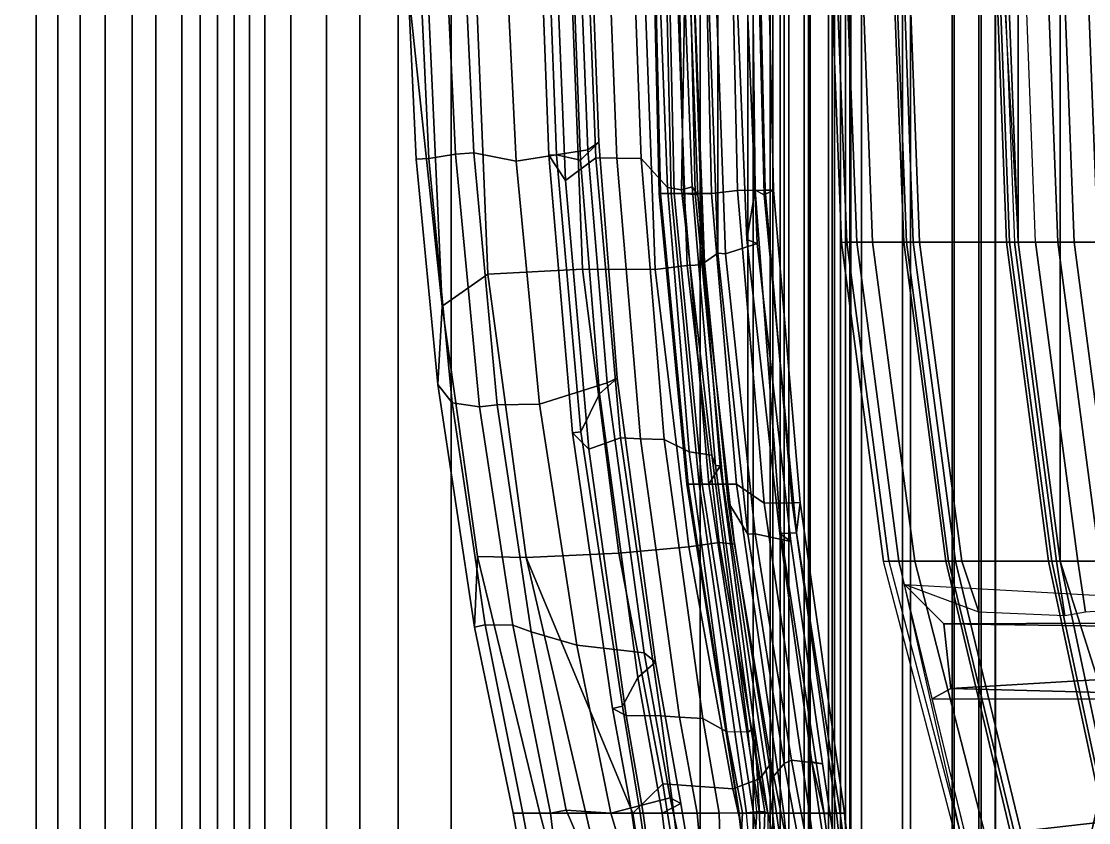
# Model space of a CAD drawing. Header units: inches. Extents: x -15.6 to 12, y -13.7 to 13.7.
# Drawn here: x -10.941 to -6.215, y -4.567 to -1.018 of the extents above; entities that cross this region are included whole.
import ezdxf

# ---------------------------------------------------------------- set-up
doc = ezdxf.new("R2010")
doc.units = ezdxf.units.IN
doc.header["$MEASUREMENT"] = 0
for name, color, linetype in [('SEAT-FABRIC', 5, 'Continuous'), ('SEAT-FABRICBACK', 5, 'Continuous'), ('SEAT-FRAME', 5, 'Continuous')]:
    doc.layers.add(name, color=color, linetype=linetype)

msp = doc.modelspace()

# ---------------------------------------------------------------- linework, layer by layer
at = {"layer": 'SEAT-FABRIC'}
for points in [[(-6.3411, -3.4092, 17.6369), (-6.1203, -4.4558, 17.7516), (-6.1203, 4.4558, 17.7516), (-6.3411, 3.4092, 17.6369)], [(-6.3411, -3.4092, 17.6369), (-6.3411, 3.4092, 17.6369), (-6.5276, 1.5585, 17.5287), (-6.5276, -1.996, 17.5287)], [(-6.6412, 0, 17.4278), (-6.5276, -1.996, 17.5287), (-6.5276, 1.5585, 17.5287), (-6.6412, 0, 17.4278)], [(-6.565, -1.996, 17.4987), (-6.5276, -1.996, 17.5287), (-6.6037, 0, 17.4578), (-6.6412, 0, 17.4278)], [(-6.3411, -3.4092, 17.6369), (-6.5276, -1.996, 17.5287), (-6.565, -1.996, 17.4987), (-6.3785, -3.4092, 17.6069)], [(-6.3785, -3.4092, 17.6069), (-6.1541, -4.4562, 17.7202), (-6.1203, -4.4558, 17.7516), (-6.3411, -3.4092, 17.6369)]]:
    msp.add_3dface(points, dxfattribs=at)
at = {"layer": 'SEAT-FABRICBACK'}
for points in [[(-10.0717, -10.3642, 36.2099), (-10.0717, 10.3642, 36.2099), (-10.1486, 10.3362, 36.498), (-10.1486, -10.3362, 36.498)], [(-10.0717, -10.3642, 36.2099), (-9.999, -10.3537, 35.8952), (-9.999, 10.3537, 35.8952), (-10.0717, 10.3642, 36.2099)], [(-9.9306, -10.3041, 35.5561), (-9.9306, 10.3041, 35.5561), (-9.999, 10.3537, 35.8952), (-9.999, -10.3537, 35.8952)], [(-10.23, -10.2719, 36.7637), (-10.1486, -10.3362, 36.498), (-10.1486, 10.3362, 36.498), (-10.23, 10.2719, 36.7637)], [(-9.9306, -10.3041, 35.5561), (-9.8623, -10.2268, 35.1947), (-9.8623, 10.2268, 35.1947), (-9.9306, 10.3041, 35.5561)], [(-10.23, -10.2719, 36.7637), (-10.23, 10.2719, 36.7637), (-10.3448, 10.1342, 37.0857), (-10.3448, -10.1342, 37.0857)], [(-9.7474, -10.0745, 34.5947), (-9.7474, 10.0745, 34.5947), (-9.8623, 10.2268, 35.1947), (-9.8623, -10.2268, 35.1947)], [(-10.4499, -9.971, 37.342), (-10.3448, -10.1342, 37.0857), (-10.3448, 10.1342, 37.0857), (-10.4499, 9.971, 37.342)], [(-9.7474, -10.0745, 34.5947), (-9.589, -10.0167, 33.9786), (-9.589, 9.9229, 33.9786), (-9.7474, 10.0745, 34.5947)], [(-10.4499, -9.971, 37.342), (-10.4499, 9.971, 37.342), (-10.5692, 9.7523, 37.5995), (-10.5692, -9.7523, 37.5995)], [(-9.4425, -9.8169, 33.3724), (-9.4425, 9.7544, 33.3724), (-9.589, 9.9229, 33.9786), (-9.589, -10.0167, 33.9786)], [(-10.6805, -9.5248, 37.8159), (-10.5692, -9.7523, 37.5995), (-10.5692, 9.7523, 37.5995), (-10.6805, 9.5248, 37.8159)], [(-9.4425, -9.8169, 33.3724), (-9.2718, -9.6106, 32.7885), (-9.2718, 9.6106, 32.7885), (-9.4425, 9.7544, 33.3724)], [(-9.037, -9.4579, 32.2068), (-9.037, 9.4579, 32.2068), (-9.2718, 9.6106, 32.7885), (-9.2718, -9.6106, 32.7885)], [(-10.6805, -9.5248, 37.8159), (-10.6805, 9.5248, 37.8159), (-10.7789, 9.3083, 37.9903), (-10.7789, -9.3083, 37.9903)], [(-9.037, -9.4579, 32.2068), (-7.9355, -8.6082, 29.1182), (-7.9355, 8.6082, 29.1182), (-9.037, 9.4579, 32.2068)], [(-10.8748, -9.0807, 38.1405), (-10.7789, -9.3083, 37.9903), (-10.7789, 9.3083, 37.9903), (-10.8748, 9.0807, 38.1405)], [(-10.8748, -9.0807, 38.1405), (-10.8748, 9.0807, 38.1405), (-11.0067, 8.7439, 38.3205), (-11.0067, -8.7439, 38.3205)], [(-7.9355, -8.6082, 29.1182), (-7.7, -8.4099, 28.5591), (-7.7, 8.4099, 28.5591), (-7.9355, 8.6082, 29.1182)], [(-7.4559, -8.18, 27.9964), (-7.4559, 8.18, 27.9964), (-7.7, 8.4099, 28.5591), (-7.7, -8.4099, 28.5591)], [(-7.4559, -8.18, 27.9964), (-7.2216, -7.9549, 27.4356), (-7.2216, 7.9549, 27.4356), (-7.4559, 8.18, 27.9964)], [(-7.0045, -7.7099, 26.8438), (-7.0045, 7.7099, 26.8438), (-7.2216, 7.9549, 27.4356), (-7.2216, -7.9549, 27.4356)], [(-7.0045, -7.7099, 26.8438), (-6.8197, -7.4657, 26.2231), (-6.8197, 7.4657, 26.2231), (-7.0045, 7.7099, 26.8438)], [(-6.7014, -7.2805, 25.6738), (-6.7014, 7.2805, 25.6738), (-6.8197, 7.4657, 26.2231), (-6.8197, -7.4657, 26.2231)], [(-6.7014, -7.2805, 25.6738), (-6.6276, -7.1132, 25.0522), (-6.6276, 7.1132, 25.0522), (-6.7014, 7.2805, 25.6738)], [(-6.6288, -6.9743, 24.3334), (-6.6288, 6.9743, 24.3334), (-6.6276, 7.1132, 25.0522), (-6.6276, -7.1132, 25.0522)], [(-6.6288, -6.9743, 24.3334), (-6.6918, -6.8963, 23.7424), (-6.6918, 6.8963, 23.7424), (-6.6288, 6.9743, 24.3334)], [(-6.8103, -6.8397, 23.0866), (-6.8103, 6.8397, 23.0866), (-6.6918, 6.8963, 23.7424), (-6.6918, -6.8963, 23.7424)], [(-6.8103, -6.8397, 23.0866), (-7.0392, -6.7952, 22.1198), (-7.0392, 6.7952, 22.1198), (-6.8103, 6.8397, 23.0866)], [(-7.3412, -6.7658, 20.9081), (-7.5433, -6.7367, 19.8783), (-7.5433, 6.7367, 19.8783), (-7.3412, 6.7658, 20.9081)], [(-7.3412, -6.7658, 20.9081), (-7.3412, 6.7658, 20.9081), (-7.0392, 6.7952, 22.1198), (-7.0392, -6.7952, 22.1198)], [(-7.613, -6.7152, 19.2665), (-7.6256, -6.6923, 18.5514), (-7.6256, 6.6923, 18.5514), (-7.613, 6.7152, 19.2665)], [(-7.613, -6.7152, 19.2665), (-7.613, 6.7152, 19.2665), (-7.5433, 6.7367, 19.8783), (-7.5433, -6.7367, 19.8783)], [(-7.6256, -6.6923, 18.5514), (-7.5814, -6.6746, 17.9716), (-7.5814, 6.6746, 17.9716), (-7.6256, 6.6923, 18.5514)], [(-7.5814, 6.6746, 17.9716), (-7.5814, -6.6746, 17.9716), (-7.4749, -6.6383, 17.2414), (-7.4749, 6.6383, 17.2414)], [(-7.3669, 6.5674, 16.6739), (-7.4749, 6.6383, 17.2414), (-7.4749, -6.6383, 17.2414), (-7.3669, -6.5674, 16.6739)], [(-7.3669, 6.5674, 16.6739), (-7.3669, -6.5674, 16.6739), (-7.3137, -6.4923, 16.3837), (-7.3137, 6.4923, 16.3837)], [(-7.2727, 6.34, 16.0652), (-7.3137, 6.4923, 16.3837), (-7.3137, -6.4923, 16.3837), (-7.2727, -6.34, 16.0652)], [(-7.2727, 6.34, 16.0652), (-7.2727, -6.34, 16.0652), (-7.268, -6.1222, 15.825), (-7.268, 6.1222, 15.825)], [(-7.2918, 5.8465, 15.657), (-7.268, 6.1222, 15.825), (-7.268, -6.1222, 15.825), (-7.2918, -5.8465, 15.657)], [(-7.2918, 5.8465, 15.657), (-7.2918, -5.8465, 15.657), (-7.3506, -5.4577, 15.5211), (-7.3506, 5.4577, 15.5211)], [(-7.4481, 4.922, 15.4322), (-7.3506, 5.4577, 15.5211), (-7.3506, -5.4577, 15.5211), (-7.4481, -4.922, 15.4322)], [(-7.4481, 4.922, 15.4322), (-7.4481, -4.922, 15.4322), (-7.5631, -4.3053, 15.3766), (-7.5631, 4.3053, 15.3766)], [(-7.7244, 3.2883, 15.3121), (-7.5631, 4.3053, 15.3766), (-7.5631, -4.3053, 15.3766), (-7.7244, -3.2883, 15.3121)], [(-7.7244, 3.2883, 15.3121), (-7.7244, -3.2883, 15.3121), (-7.8569, -2.0444, 15.2414), (-7.8569, 2.0444, 15.2414)], [(-7.9295, 0, 15.1931), (-7.8569, 2.0444, 15.2414), (-7.8569, -2.0444, 15.2414), (-7.9295, 0, 15.1931)]]:
    msp.add_3dface(points, dxfattribs=at)
at = {"layer": 'SEAT-FRAME'}
for points in [[(-9.181, 0, 16.3365), (-9.235, 0, 16.2183), (-9.2278, -0.8663, 16.2205), (-9.0771, -2.2799, 16.3692)], [(-8.8751, -2.1373, 16.3941), (-8.963, 0, 16.3725), (-9.181, 0, 16.3365), (-9.0771, -2.2799, 16.3692)], [(-8.8751, -2.1373, 16.3941), (-8.456, -2.115, 16.1767), (-8.538, 0, 16.15), (-8.963, 0, 16.3725)], [(-8.1339, -2.1166, 15.8273), (-8.212, 0, 15.7964), (-8.538, 0, 16.15), (-8.456, -2.115, 16.1767)], [(-8.1339, -2.1166, 15.8273), (-7.9927, -2.0993, 15.5434), (-8.0663, 0, 15.5098), (-8.212, 0, 15.7964)], [(-8.1521, 0, 13.7898), (-8.1116, -1.7795, 13.8186), (-8.1169, -1.7795, 13.9133), (-8.1574, 0.0002, 13.8845)], [(-8.1574, 0.0002, 13.8845), (-8.1169, -1.7795, 13.9133), (-8.0635, -1.7795, 13.9918), (-8.1041, 0, 13.963)], [(-8.0904, 0, 13.7177), (-8.0498, -1.7795, 13.7465), (-8.1116, -1.7795, 13.8186), (-8.1521, 0, 13.7898)], [(-8.1041, 0, 13.963), (-8.0635, -1.7795, 13.9918), (-8.0074, -1.7795, 14.0254), (-8.048, 0, 13.9966)], [(-7.9976, 0, 13.6981), (-7.957, -1.7795, 13.7268), (-8.0498, -1.7795, 13.7465), (-8.0904, 0, 13.7177)], [(-7.9218, -2.096, 15.2636), (-7.9927, 0, 15.2288), (-8.0663, 0, 15.5098), (-7.9927, -2.0993, 15.5434)], [(-8.0074, -1.7795, 14.0254), (-7.9459, -1.7863, 14.1933), (-7.9831, -0.824, 14.17), (-8.048, 0, 13.9966)], [(-7.9976, 0, 13.6981), (-7.9259, 0.0002, 13.7128), (-7.8853, -1.7795, 13.7416), (-7.957, -1.7795, 13.7268)], [(-7.9167, -2.0853, 15.2429), (-7.8569, -2.0444, 15.2414), (-7.9295, 0, 15.1931), (-7.9949, 0, 15.2038)], [(-7.9218, -2.096, 15.2636), (-7.9167, -2.0853, 15.2429), (-7.9949, 0, 15.2038), (-7.9927, 0, 15.2288)], [(-7.8569, -2.0444, 15.2414), (-7.8232, -2.0469, 15.225), (-7.8967, -0.0006, 15.1738), (-7.9295, 0, 15.1931)], [(-7.9259, 0.0002, 13.7128), (-7.81, 0, 13.7665), (-7.7702, -1.7669, 13.7946), (-7.8853, -1.7795, 13.7416)], [(-7.6824, -2.0022, 14.8365), (-7.7657, 0, 14.7943), (-7.8967, -0.0006, 15.1738), (-7.8232, -2.0469, 15.225)], [(-7.7657, 0, 14.7943), (-7.6824, -2.0022, 14.8365), (-7.7289, -1.9843, 14.7591), (-7.808, 0.0001, 14.7089)], [(-7.6921, -1.7653, 14.6934), (-7.7119, 0, 14.6907), (-7.808, 0.0001, 14.7089), (-7.7289, -1.9843, 14.7591)], [(-7.6921, -1.7653, 14.6934), (-7.6526, -1.7864, 14.6536), (-7.6962, 0, 14.6319), (-7.7119, 0, 14.6907)], [(-7.6962, 0, 14.6319), (-7.6526, -1.7864, 14.6536), (-7.6107, -1.765, 14.4), (-7.6503, 0, 14.3763)], [(-7.2479, 0, 17.8655), (-7.3623, 0, 17.7785), (-7.2861, -1.996, 17.8494), (-7.1717, -1.996, 17.9364)], [(-7.1096, 0, 17.8263), (-7.2479, 0, 17.8655), (-7.1717, -1.996, 17.9364), (-7.0335, -1.996, 17.8971)], [(-7.0219, -1.996, 17.8734), (-7.0981, 0, 17.8025), (-7.1096, 0, 17.8263), (-7.0335, -1.996, 17.8971)], [(-7.0219, -1.996, 17.8734), (-6.9917, -1.9957, 17.8933), (-7.063, 0, 17.8219), (-7.0981, 0, 17.8025)], [(-7.063, 0, 17.8219), (-6.9917, -1.9957, 17.8933), (-6.5795, -1.9956, 17.5354), (-6.6549, 0, 17.4647)], [(-6.565, -1.996, 17.4987), (-6.6412, 0, 17.4278), (-6.6549, 0, 17.4647), (-6.5795, -1.9956, 17.5354)], [(-6.6198, 0, 16.8651), (-6.5436, -1.996, 16.936), (-6.4498, -1.996, 16.9601), (-6.526, 0, 16.8892)], [(-7.6874, 0, 13.9898), (-7.6476, -1.7659, 14.0159), (-7.7702, -1.7669, 13.7946), (-7.81, 0, 13.7665)], [(-7.6874, 0, 13.9898), (-7.6503, 0, 14.3763), (-7.6107, -1.765, 14.4), (-7.6476, -1.7659, 14.0159)], [(-7.3857, -0.0008, 17.6621), (-7.3181, 0, 17.34), (-7.2419, -1.996, 17.4108), (-7.3096, -1.9968, 17.733)], [(-7.3857, -0.0008, 17.6621), (-7.3096, -1.9968, 17.733), (-7.2861, -1.996, 17.8494), (-7.3623, 0, 17.7785)], [(-7.3181, 0, 17.34), (-7.0401, 0, 16.9979), (-6.9639, -1.996, 17.0688), (-7.2419, -1.996, 17.4108)], [(-7.0401, 0, 16.9979), (-6.6198, 0, 16.8651), (-6.5436, -1.996, 16.936), (-6.9639, -1.996, 17.0688)], [(-6.3516, -1.996, 17.4546), (-6.4278, 0, 17.3838), (-6.6037, 0, 17.4578), (-6.5276, -1.996, 17.5287)], [(-6.526, 0, 16.8892), (-6.3556, 0, 16.8779), (-6.2794, -1.996, 16.9488), (-6.4498, -1.996, 16.96)], [(-6.3516, -1.996, 17.4546), (-5.9636, -1.996, 17.1126), (-6.0398, 0, 17.0417), (-6.4278, 0, 17.3838)], [(-6.3556, 0, 16.8779), (-6.2508, 0, 16.743), (-6.1746, -1.996, 16.8139), (-6.2794, -1.996, 16.9488)], [(-6.2508, 0, 16.743), (-6.1705, 0, 16.644), (-6.0943, -1.996, 16.7148), (-6.1746, -1.996, 16.8139)], [(-8.5708, -1.6082, 15.2059), (-8.4654, -1.6329, 15.3332), (-8.4999, -0.7002, 15.3147), (-8.6027, -0.7863, 15.1891)], [(-8.4654, -1.6329, 15.3332), (-8.3837, -1.5525, 15.4907), (-8.4165, -0.693, 15.4743), (-8.4999, -0.7002, 15.3147)], [(-8.3837, -1.5525, 15.4907), (-8.4322, -1.5862, 15.6703), (-8.4638, -0.7989, 15.6547), (-8.4165, -0.693, 15.4743)], [(-8.4638, -0.7989, 15.6547), (-8.4322, -1.5862, 15.6703), (-8.7499, -1.6368, 15.9719), (-8.7848, -0.9162, 15.9584)], [(-8.6058, -1.6108, 15.0452), (-8.5708, -1.6082, 15.2059), (-8.6027, -0.7863, 15.1891), (-8.637, -0.7872, 15.0277)], [(-8.5308, -1.723, 14.7171), (-8.6058, -1.6108, 15.0452), (-8.637, -0.7872, 15.0277), (-8.5645, -0.9266, 14.6961)], [(-8.3969, -1.6216, 14.4117), (-8.5308, -1.723, 14.7171), (-8.5645, -0.9266, 14.6961), (-8.4296, -0.7908, 14.3908)], [(-8.3969, -1.6216, 14.4117), (-8.4296, -0.7908, 14.3908), (-8.3361, -0.7914, 14.3274), (-8.3048, -1.6234, 14.347)], [(-8.1971, -1.6251, 14.3135), (-8.3048, -1.6234, 14.347), (-8.3361, -0.7914, 14.3274), (-8.2279, -0.792, 14.2944)], [(-8.0799, -1.7541, 14.3187), (-8.1971, -1.6251, 14.3135), (-8.2279, -0.792, 14.2944), (-8.115, -0.8388, 14.2954)], [(-8.0181, -1.7644, 14.3064), (-8.0799, -1.7541, 14.3187), (-8.115, -0.8388, 14.2954), (-8.0035, -0.864, 14.297)], [(-8.0064, -0.8374, 14.2321), (-7.9707, -1.7504, 14.2542), (-8.0181, -1.7644, 14.3064), (-8.0035, -0.864, 14.297)], [(-7.9459, -1.7863, 14.1933), (-7.9707, -1.7504, 14.2542), (-8.0064, -0.8374, 14.2321), (-7.9831, -0.824, 14.17)], [(-9.0771, -2.2799, 16.3692), (-9.2278, -0.8663, 16.2205), (-9.1926, -1.6288, 16.2329), (-9.0966, -2.6259, 16.2677)], [(-9.2278, -0.8663, 16.2205), (-9.1702, -0.8932, 16.1034), (-9.1366, -1.6253, 16.1149), (-9.1926, -1.6288, 16.2329)], [(-9.053, -0.8892, 16.0707), (-9.0192, -1.6053, 16.082), (-9.1366, -1.6253, 16.1149), (-9.1702, -0.8932, 16.1034)], [(-8.9712, -0.8869, 16.0593), (-8.938, -1.6002, 16.071), (-9.0192, -1.6053, 16.082), (-9.053, -0.8892, 16.0707)], [(-8.7848, -0.9162, 15.9584), (-8.7499, -1.6368, 15.9719), (-8.938, -1.6002, 16.071), (-8.9712, -0.8869, 16.0593)], [(-8.4654, -1.6329, 15.3332), (-8.3807, -2.6679, 15.3808), (-8.3024, -2.5978, 15.5344), (-8.3837, -1.5525, 15.4907)], [(-8.3837, -1.5525, 15.4907), (-8.3024, -2.5978, 15.5344), (-8.3464, -2.6193, 15.7161), (-8.4322, -1.5862, 15.6703)], [(-8.9117, -2.7257, 16.119), (-9.0331, -2.7079, 16.1521), (-9.1366, -1.6253, 16.1149), (-9.0192, -1.6053, 16.082)], [(-8.8335, -2.7162, 16.1092), (-8.9117, -2.7257, 16.119), (-9.0192, -1.6053, 16.082), (-8.938, -1.6002, 16.071)], [(-8.6464, -2.7134, 16.0122), (-8.8335, -2.7162, 16.1092), (-8.938, -1.6002, 16.071), (-8.7499, -1.6368, 15.9719)], [(-8.3464, -2.6193, 15.7161), (-8.6464, -2.7134, 16.0122), (-8.7499, -1.6368, 15.9719), (-8.4322, -1.5862, 15.6703)], [(-9.0966, -2.6259, 16.2677), (-9.1926, -1.6288, 16.2329), (-9.1366, -1.6253, 16.1149), (-9.0331, -2.7079, 16.1521)], [(-8.6058, -1.6108, 15.0452), (-8.5, -2.8409, 15.1057), (-8.4639, -2.8354, 15.2645), (-8.5708, -1.6082, 15.2059)], [(-8.5308, -1.723, 14.7171), (-8.4281, -2.9125, 14.7823), (-8.5, -2.8409, 15.1057), (-8.6058, -1.6108, 15.0452)], [(-8.5708, -1.6082, 15.2059), (-8.4639, -2.8354, 15.2645), (-8.3807, -2.6679, 15.3808), (-8.4654, -1.6329, 15.3332)], [(-8.3969, -1.6216, 14.4117), (-8.2884, -2.8629, 14.4824), (-8.4281, -2.9125, 14.7823), (-8.5308, -1.723, 14.7171)], [(-8.3048, -1.6234, 14.347), (-8.2001, -2.8665, 14.4149), (-8.2884, -2.8629, 14.4824), (-8.3969, -1.6216, 14.4117)], [(-8.0942, -2.8702, 14.3794), (-8.2001, -2.8665, 14.4149), (-8.3048, -1.6234, 14.347), (-8.1971, -1.6251, 14.3135)], [(-8.0799, -1.7541, 14.3187), (-7.9834, -2.9242, 14.3827), (-8.0942, -2.8702, 14.3794), (-8.1971, -1.6251, 14.3135)], [(-7.9403, -3.067, 14.0727), (-8.0635, -1.7795, 13.9918), (-8.1169, -1.7795, 13.9133), (-7.9936, -3.067, 13.9942)], [(-7.9936, -3.067, 13.9942), (-8.1169, -1.7795, 13.9133), (-8.1116, -1.7795, 13.8186), (-7.9883, -3.067, 13.8995)], [(-7.9883, -3.067, 13.8995), (-8.1116, -1.7795, 13.8186), (-8.0498, -1.7795, 13.7465), (-7.9266, -3.067, 13.8274)], [(-8.0181, -1.7644, 14.3064), (-7.8834, -2.9394, 14.3988), (-7.9834, -2.9242, 14.3827), (-8.0799, -1.7541, 14.3187)], [(-7.9403, -3.067, 14.0727), (-7.8971, -3.067, 14.1036), (-8.0074, -1.7795, 14.0254), (-8.0635, -1.7795, 13.9918)], [(-7.9266, -3.067, 13.8274), (-8.0498, -1.7795, 13.7465), (-7.957, -1.7795, 13.7268), (-7.8337, -3.067, 13.8078)], [(-7.9707, -1.7504, 14.2542), (-7.8667, -2.9846, 14.319), (-7.8834, -2.9394, 14.3988), (-8.0181, -1.7644, 14.3064)], [(-8.0074, -1.7795, 14.0254), (-7.8971, -3.067, 14.1036), (-7.8467, -2.9864, 14.2568), (-7.9459, -1.7863, 14.1933)], [(-7.9459, -1.7863, 14.1933), (-7.8467, -2.9864, 14.2568), (-7.8667, -2.9846, 14.319), (-7.9707, -1.7504, 14.2542)], [(-7.8337, -3.067, 13.8078), (-7.957, -1.7795, 13.7269), (-7.8853, -1.7795, 13.7416), (-7.775, -3.067, 13.8198)], [(-7.775, -3.067, 13.8198), (-7.8853, -1.7795, 13.7416), (-7.7702, -1.7669, 13.7946), (-7.6514, -3.1519, 13.8783)], [(-7.7702, -1.7669, 13.7946), (-7.6476, -1.7659, 14.0159), (-7.5286, -3.15, 14.0927), (-7.6514, -3.1519, 13.8783)], [(-7.6921, -1.7653, 14.6934), (-7.7289, -1.9843, 14.7591), (-7.5828, -3.2858, 14.8353), (-7.5786, -3.2864, 14.767)], [(-7.6921, -1.7653, 14.6934), (-7.5786, -3.2864, 14.767), (-7.5089, -3.2827, 14.7215), (-7.6526, -1.7864, 14.6536)], [(-7.6107, -1.765, 14.4), (-7.6526, -1.7864, 14.6536), (-7.5089, -3.2827, 14.7215), (-7.4922, -3.1485, 14.4687)], [(-7.6107, -1.765, 14.4), (-7.4922, -3.1485, 14.4687), (-7.5286, -3.15, 14.0927), (-7.6476, -1.7659, 14.0159)], [(-7.5339, -3.3222, 14.9129), (-7.5828, -3.2858, 14.8353), (-7.7289, -1.9843, 14.7591), (-7.6824, -2.0022, 14.8365)], [(-7.6824, -2.0022, 14.8365), (-7.8232, -2.0469, 15.225), (-7.6916, -3.288, 15.2971), (-7.5339, -3.3222, 14.9129)], [(-7.123, -3.41, 17.8411), (-7.3096, -1.9968, 17.733), (-7.2419, -1.996, 17.4108), (-7.0554, -3.4092, 17.519)], [(-7.123, -3.41, 17.8411), (-7.0996, -3.4092, 17.9576), (-7.2861, -1.996, 17.8494), (-7.3096, -1.9968, 17.733)], [(-7.1717, -1.996, 17.9364), (-7.2861, -1.996, 17.8494), (-7.0996, -3.4092, 17.9576), (-6.9852, -3.4092, 18.0446)], [(-7.0554, -3.4092, 17.519), (-7.2419, -1.996, 17.4108), (-6.9639, -1.996, 17.0688), (-6.7774, -3.4092, 17.177)], [(-7.0335, -1.996, 17.8971), (-7.1717, -1.996, 17.9364), (-6.9852, -3.4092, 18.0446), (-6.847, -3.4092, 18.0053)], [(-6.8354, -3.4092, 17.9815), (-7.0219, -1.996, 17.8734), (-7.0335, -1.996, 17.8971), (-6.847, -3.4092, 18.0053)], [(-6.8354, -3.4092, 17.9815), (-6.8052, -3.4089, 18.0014), (-6.9917, -1.9957, 17.8933), (-7.0219, -1.996, 17.8734)], [(-6.9917, -1.9957, 17.8933), (-6.8052, -3.4089, 18.0014), (-6.393, -3.4088, 17.6436), (-6.5795, -1.9956, 17.5354)], [(-6.7774, -3.4092, 17.177), (-6.9639, -1.996, 17.0688), (-6.5436, -1.996, 16.936), (-6.3571, -3.4092, 17.0442)], [(-6.3785, -3.4092, 17.6069), (-6.565, -1.996, 17.4987), (-6.5795, -1.9956, 17.5354), (-6.393, -3.4088, 17.6436)], [(-6.2633, -3.4092, 17.0682), (-6.3571, -3.4092, 17.0442), (-6.5436, -1.996, 16.936), (-6.4498, -1.996, 16.96)], [(-6.3411, -3.4092, 17.6369), (-6.1651, -3.4092, 17.5628), (-6.3516, -1.996, 17.4546), (-6.5276, -1.996, 17.5287)], [(-6.2633, -3.4092, 17.0682), (-6.4498, -1.996, 16.96), (-6.2794, -1.996, 16.9488), (-6.0929, -3.4092, 17.057)], [(-5.7771, -3.4092, 17.2207), (-5.9636, -1.996, 17.1126), (-6.3516, -1.996, 17.4546), (-6.1651, -3.4092, 17.5628)], [(-6.0929, -3.4092, 17.057), (-6.2794, -1.996, 16.9488), (-6.1746, -1.996, 16.8139), (-5.9881, -3.4092, 16.922)], [(-7.8109, -3.1477, 15.2958), (-7.7244, -3.2883, 15.3121), (-7.8569, -2.0444, 15.2414), (-7.9167, -2.0853, 15.2429)], [(-7.8569, -2.0444, 15.2414), (-7.7244, -3.2883, 15.3121), (-7.6916, -3.288, 15.2971), (-7.8232, -2.0469, 15.225)], [(-8.295, -3.3727, 16.2276), (-8.456, -2.115, 16.1767), (-8.8751, -2.1373, 16.3941), (-8.7051, -3.3925, 16.4349)], [(-8.295, -3.3727, 16.2276), (-7.9852, -3.3458, 15.8856), (-8.1339, -2.1166, 15.8273), (-8.456, -2.115, 16.1767)], [(-7.8512, -3.3257, 15.6078), (-7.9927, -2.0993, 15.5434), (-8.1339, -2.1166, 15.8273), (-7.9852, -3.3458, 15.8856)], [(-7.8512, -3.3257, 15.6078), (-7.7831, -3.3327, 15.3317), (-7.9218, -2.096, 15.2636), (-7.9927, -2.0993, 15.5434)], [(-7.8109, -3.1477, 15.2958), (-7.9167, -2.0853, 15.2429), (-7.9218, -2.096, 15.2636), (-7.7831, -3.3327, 15.3317)], [(-8.8751, -2.1373, 16.3941), (-9.0771, -2.2799, 16.3692), (-8.9215, -3.3881, 16.4185), (-8.7051, -3.3925, 16.4349)], [(-8.9215, -3.3881, 16.4185), (-9.0771, -2.2799, 16.3692), (-9.0966, -2.6259, 16.2677), (-8.9337, -3.7007, 16.3273)], [(-8.2109, -3.9243, 15.4781), (-8.1327, -3.856, 15.6297), (-8.3024, -2.5978, 15.5344), (-8.3807, -2.6679, 15.3808)], [(-8.1327, -3.856, 15.6297), (-8.1832, -3.8145, 15.8071), (-8.3464, -2.6193, 15.7161), (-8.3024, -2.5978, 15.5344)], [(-9.0966, -2.6259, 16.2677), (-9.0331, -2.7079, 16.1521), (-8.8868, -3.6912, 16.2056), (-8.9337, -3.7007, 16.3273)], [(-8.3464, -2.6193, 15.7161), (-8.1832, -3.8145, 15.8071), (-8.4817, -3.7811, 16.0761), (-8.6464, -2.7134, 16.0122)], [(-8.2793, -4.0515, 15.3784), (-8.2109, -3.9243, 15.4781), (-8.3807, -2.6679, 15.3808), (-8.4639, -2.8354, 15.2645)], [(-8.9117, -2.7257, 16.119), (-8.7648, -3.6914, 16.17), (-8.8868, -3.6912, 16.2056), (-9.0331, -2.7079, 16.1521)], [(-8.8335, -2.7162, 16.1092), (-8.6834, -3.7218, 16.1646), (-8.7648, -3.6914, 16.17), (-8.9117, -2.7257, 16.119)], [(-8.6464, -2.7134, 16.0122), (-8.4817, -3.7811, 16.0761), (-8.6834, -3.7218, 16.1646), (-8.8335, -2.7162, 16.1092)], [(-8.3241, -4.0608, 15.207), (-8.2793, -4.0515, 15.3784), (-8.4639, -2.8354, 15.2645), (-8.5, -2.8409, 15.1057)], [(-8.2634, -4.0927, 14.8877), (-8.3241, -4.0608, 15.207), (-8.5, -2.8409, 15.1057), (-8.4281, -2.9125, 14.7823)], [(-8.1093, -4.0943, 14.6001), (-8.2634, -4.0927, 14.8877), (-8.4281, -2.9125, 14.7823), (-8.2884, -2.8629, 14.4824)], [(-8.2001, -2.8665, 14.4149), (-8.0266, -4.0999, 14.5284), (-8.1093, -4.0943, 14.6001), (-8.2884, -2.8629, 14.4824)], [(-8.0942, -2.8702, 14.3794), (-7.9236, -4.1055, 14.4896), (-8.0266, -4.0999, 14.5284), (-8.2001, -2.8665, 14.4149)], [(-7.8172, -4.1648, 14.4929), (-7.9236, -4.1055, 14.4896), (-8.0942, -2.8702, 14.3794), (-7.9834, -2.9242, 14.3827)], [(-7.7227, -4.166, 14.4809), (-7.8172, -4.1648, 14.4929), (-7.9834, -2.9242, 14.3827), (-7.8834, -2.9394, 14.3988)], [(-7.709, -4.1558, 14.4172), (-7.7227, -4.166, 14.4809), (-7.8834, -2.9394, 14.3988), (-7.8667, -2.9846, 14.319)], [(-7.6723, -4.5248, 14.2652), (-7.6953, -4.1472, 14.354), (-7.8467, -2.9864, 14.2568), (-7.8971, -3.067, 14.1036)], [(-7.6953, -4.1472, 14.354), (-7.709, -4.1558, 14.4172), (-7.8667, -2.9846, 14.319), (-7.8467, -2.9864, 14.2568)], [(-7.9403, -3.067, 14.0727), (-7.9936, -3.067, 13.9942), (-7.7634, -4.525, 14.1464), (-7.7297, -4.525, 14.2048)], [(-7.9883, -3.067, 13.8995), (-7.7625, -4.525, 14.0606), (-7.7634, -4.525, 14.1464), (-7.9936, -3.067, 13.9942)], [(-7.9266, -3.067, 13.8274), (-7.6989, -4.525, 13.9803), (-7.7625, -4.525, 14.0606), (-7.9883, -3.067, 13.8995)], [(-7.9403, -3.067, 14.0727), (-7.7297, -4.525, 14.2048), (-7.6723, -4.5248, 14.2652), (-7.8971, -3.067, 14.1036)], [(-7.9266, -3.067, 13.8274), (-7.8337, -3.067, 13.8078), (-7.615, -4.525, 13.9595), (-7.6989, -4.525, 13.9803)], [(-7.775, -3.067, 13.8198), (-7.5649, -4.525, 13.9682), (-7.615, -4.525, 13.9595), (-7.8337, -3.067, 13.8078)], [(-7.775, -3.067, 13.8198), (-7.6514, -3.1519, 13.8783), (-7.4517, -4.525, 14.0187), (-7.5649, -4.525, 13.9682)], [(-7.5631, -4.3053, 15.3766), (-7.7244, -3.2883, 15.3121), (-7.8109, -3.1477, 15.2958), (-7.6194, -4.3732, 15.3754)], [(-7.6216, -4.3019, 15.4102), (-7.6194, -4.3732, 15.3754), (-7.8109, -3.1477, 15.2958), (-7.7831, -3.3327, 15.3317)], [(-7.5286, -3.15, 14.0927), (-7.3321, -4.525, 14.2191), (-7.4517, -4.525, 14.0187), (-7.6514, -3.1519, 13.8783)], [(-7.5286, -3.15, 14.0927), (-7.4922, -3.1485, 14.4687), (-7.2969, -4.525, 14.5811), (-7.3321, -4.525, 14.2191)], [(-7.4922, -3.1485, 14.4687), (-7.5089, -3.2827, 14.7215), (-7.3157, -4.525, 14.8129), (-7.2969, -4.525, 14.5811)], [(-7.5631, -4.3053, 15.3766), (-7.531, -4.2902, 15.3574), (-7.6916, -3.288, 15.2971), (-7.7244, -3.2883, 15.3121)], [(-7.393, -4.3059, 14.9669), (-7.5339, -3.3222, 14.9129), (-7.6916, -3.288, 15.2971), (-7.531, -4.2902, 15.3574)], [(-7.5339, -3.3222, 14.9129), (-7.393, -4.3059, 14.9669), (-7.4409, -4.2967, 14.8908), (-7.5828, -3.2858, 14.8353)], [(-7.5828, -3.2858, 14.8353), (-7.4409, -4.2967, 14.8908), (-7.3856, -4.5277, 14.8628), (-7.5786, -3.2864, 14.767)], [(-7.5786, -3.2864, 14.767), (-7.3856, -4.5277, 14.8628), (-7.3157, -4.525, 14.8129), (-7.5089, -3.2827, 14.7215)], [(-7.791, -4.4165, 15.9742), (-7.9852, -3.3458, 15.8856), (-8.295, -3.3727, 16.2276), (-8.0999, -4.3943, 16.2985)], [(-7.791, -4.4165, 15.9742), (-7.6696, -4.3711, 15.7001), (-7.8512, -3.3257, 15.6078), (-7.9852, -3.3458, 15.8856)], [(-7.6216, -4.3019, 15.4102), (-7.7831, -3.3327, 15.3317), (-7.8512, -3.3257, 15.6078), (-7.6696, -4.3711, 15.7001)], [(-8.9215, -3.3881, 16.4185), (-8.9337, -3.7007, 16.3273), (-8.7637, -4.525, 16.3923), (-8.6458, -4.525, 16.5123)], [(-8.9215, -3.3881, 16.4185), (-8.6458, -4.525, 16.5123), (-8.4413, -4.525, 16.4926), (-8.7051, -3.3925, 16.4349)], [(-8.2337, -4.525, 16.4167), (-8.0999, -4.3943, 16.2985), (-8.295, -3.3727, 16.2276), (-8.7051, -3.3925, 16.4349)], [(-8.4413, -4.525, 16.4926), (-8.2337, -4.525, 16.4167), (-8.7051, -3.3925, 16.4349)], [(-6.6094, -5.2762, 18.1371), (-6.6329, -5.2771, 18.0206), (-7.123, -3.41, 17.8411), (-7.0996, -3.4092, 17.9576)], [(-7.0554, -3.4092, 17.519), (-6.6335, -5.2777, 17.925), (-6.6329, -5.2771, 18.0206), (-7.123, -3.41, 17.8411)], [(-6.9852, -3.4092, 18.0446), (-7.0996, -3.4092, 17.9576), (-6.6094, -5.2762, 18.1371), (-6.5055, -5.2757, 18.2176)], [(-6.6335, -5.2777, 17.925), (-6.6335, -5.2777, 17.925), (-6.6014, -5.2791, 17.7363), (-7.0554, -3.4092, 17.519)], [(-7.0305, -3.5116, 17.5309), (-7.0554, -3.4092, 17.519), (-6.7774, -3.4092, 17.177), (-6.7019, -3.6351, 17.1904)], [(-6.847, -3.4092, 18.0053), (-6.9852, -3.4092, 18.0446), (-6.5055, -5.2757, 18.2176), (-6.4024, -5.2799, 18.2157)], [(-6.3827, -5.2759, 18.1872), (-6.8354, -3.4092, 17.9815), (-6.847, -3.4092, 18.0053), (-6.4024, -5.2799, 18.2157)], [(-6.8354, -3.4092, 17.9815), (-6.3827, -5.2759, 18.1872), (-6.3525, -5.2756, 18.2071), (-6.8052, -3.4089, 18.0014)], [(-6.8052, -3.4089, 18.0014), (-6.3525, -5.2756, 18.2071), (-6.1684, -4.4586, 17.757), (-6.393, -3.4088, 17.6436)], [(-6.7019, -3.6351, 17.1904), (-6.7774, -3.4092, 17.177), (-6.3571, -3.4092, 17.0442), (-6.321, -3.6501, 17.0601)], [(-6.3785, -3.4092, 17.6069), (-6.393, -3.4088, 17.6436), (-6.1684, -4.4586, 17.757), (-6.1541, -4.4562, 17.7202)], [(-6.2296, -3.6338, 17.0831), (-6.321, -3.6501, 17.0601), (-6.3571, -3.4092, 17.0442), (-6.2633, -3.4092, 17.0682)], [(-6.0087, -4.4555, 17.7356), (-6.1203, -4.4558, 17.7516), (-6.3411, -3.4092, 17.6369)], [(-5.8039, -4.4602, 17.6445), (-6.0087, -4.4555, 17.7356), (-6.3411, -3.4092, 17.6369), (-6.1651, -3.4092, 17.5628)], [(-6.0608, -3.6232, 17.0711), (-6.2297, -3.6338, 17.0831), (-6.2633, -3.4092, 17.0682), (-6.0929, -3.4092, 17.057)], [(-6.8564, -3.6866, 17.0946), (-6.826, -3.9732, 17.1326), (-6.9077, -4.0177, 17.5897), (-7.0305, -3.5116, 17.5309)], [(-5.4019, -3.6801, 16.8716), (-6.8564, -3.6866, 17.0946), (-7.0305, -3.5116, 17.5309), (-5.6317, -3.5901, 17.0554)], [(-4.3293, -3.6719, 15.7261), (-5.2824, -3.708, 15.6053), (-6.8564, -3.6866, 17.0946), (-5.4019, -3.6801, 16.8716)], [(-8.7637, -4.525, 16.3923), (-8.9337, -3.7007, 16.3273), (-8.8868, -3.6912, 16.2056), (-8.7205, -4.525, 16.2688)], [(-8.5975, -4.525, 16.2327), (-8.7205, -4.525, 16.2688), (-8.8868, -3.6912, 16.2056), (-8.7648, -3.6914, 16.17)], [(-8.5278, -4.5111, 16.2263), (-8.5975, -4.525, 16.2327), (-8.7648, -3.6914, 16.17), (-8.6834, -3.7218, 16.1646)], [(-8.3306, -4.525, 16.1428), (-8.5278, -4.5111, 16.2263), (-8.6834, -3.7218, 16.1646), (-8.4817, -3.7811, 16.0761)], [(-5.2822, -3.8789, 15.6062), (-6.826, -3.9732, 17.1326), (-6.8564, -3.6866, 17.0946), (-5.2824, -3.708, 15.6053)], [(-8.0678, -4.4562, 15.8794), (-8.3306, -4.525, 16.1428), (-8.4817, -3.7811, 16.0761), (-8.1832, -3.8145, 15.8071)], [(-8.1327, -3.856, 15.6297), (-8.0203, -4.4817, 15.6943), (-8.0678, -4.4562, 15.8794), (-8.1832, -3.8145, 15.8071)], [(-8.2109, -3.9243, 15.4781), (-8.1037, -4.525, 15.5454), (-8.0203, -4.4817, 15.6943), (-8.1327, -3.856, 15.6297)], [(-5.308, -4.0125, 16.8851), (-6.826, -3.9732, 17.1326), (-5.2822, -3.8789, 15.6062), (-4.3289, -3.9097, 15.7274)], [(-8.2793, -4.0515, 15.3784), (-8.2005, -4.525, 15.4213), (-8.1037, -4.525, 15.5454), (-8.2109, -3.9243, 15.4781)], [(-5.308, -4.0125, 16.8851), (-5.4757, -4.0201, 17.0638), (-6.9077, -4.0177, 17.5897), (-6.826, -3.9732, 17.1326)], [(-8.3241, -4.0608, 15.207), (-8.2372, -4.525, 15.2608), (-8.2005, -4.525, 15.4213), (-8.2793, -4.0515, 15.3784)], [(-8.2634, -4.0927, 14.8877), (-8.1878, -4.525, 14.9438), (-8.2372, -4.525, 15.2608), (-8.3241, -4.0608, 15.207)], [(-6.9077, -4.0177, 17.5897), (-5.4757, -4.0201, 17.0638), (-5.3163, -4.4685, 17.0844), (-6.7582, -4.6332, 17.6613)], [(-8.1093, -4.0943, 14.6001), (-8.0518, -4.525, 14.6823), (-8.1878, -4.525, 14.9438), (-8.2634, -4.0927, 14.8877)], [(-8.0518, -4.525, 14.6823), (-8.1093, -4.0943, 14.6001), (-8.0266, -4.0999, 14.5284), (-7.948, -4.525, 14.5774)], [(-7.8505, -4.525, 14.5379), (-7.948, -4.525, 14.5774), (-8.0266, -4.0999, 14.5284), (-7.9236, -4.1055, 14.4896)], [(-7.8505, -4.525, 14.5379), (-7.7475, -4.5236, 14.5338), (-7.8172, -4.1648, 14.4929), (-7.9236, -4.1055, 14.4896)], [(-7.8505, -4.525, 14.5379), (-7.9236, -4.1055, 14.4896), (-7.8172, -4.1648, 14.4929), (-7.7475, -4.5236, 14.5338)], [(-7.709, -4.1558, 14.4172), (-7.6496, -4.5187, 14.4549), (-7.6849, -4.5171, 14.5115), (-7.7227, -4.166, 14.4809)], [(-7.6953, -4.1472, 14.354), (-7.6354, -4.525, 14.3928), (-7.6496, -4.5187, 14.4549), (-7.709, -4.1558, 14.4172)], [(-7.6723, -4.5248, 14.2652), (-7.6354, -4.525, 14.3928), (-7.6953, -4.1472, 14.354), (-7.6723, -4.5248, 14.2652)], [(-7.7475, -4.5236, 14.5338), (-7.6849, -4.5171, 14.5115), (-7.7227, -4.166, 14.4809), (-7.8172, -4.1648, 14.4929)], [(-7.5631, -4.3053, 15.3766), (-7.4481, -4.922, 15.4322), (-7.4152, -4.9127, 15.4111), (-7.531, -4.2902, 15.3574)], [(-7.393, -4.3059, 14.9669), (-7.531, -4.2902, 15.3574), (-7.4152, -4.9127, 15.4111), (-7.3031, -4.9047, 15.0199)], [(-7.3031, -4.9047, 15.0199), (-7.3563, -4.8626, 14.9393), (-7.4409, -4.2967, 14.8908), (-7.393, -4.3059, 14.9669)], [(-7.4409, -4.2967, 14.8908), (-7.3563, -4.8626, 14.9393), (-7.3261, -4.9832, 14.905), (-7.3856, -4.5277, 14.8628)], [(-7.4513, -5.3585, 15.744), (-7.506, -4.8899, 15.4701), (-7.6216, -4.3019, 15.4102), (-7.6696, -4.3711, 15.7001)], [(-7.506, -4.8899, 15.4701), (-7.5413, -4.9146, 15.4185), (-7.6194, -4.3732, 15.3754), (-7.6216, -4.3019, 15.4102)], [(-7.4481, -4.922, 15.4322), (-7.5631, -4.3053, 15.3766), (-7.6194, -4.3732, 15.3754), (-7.5413, -4.9146, 15.4185)], [(-8.2337, -4.525, 16.4167), (-8.176, -4.9118, 16.5295), (-8.0145, -4.9325, 16.4331), (-8.0999, -4.3943, 16.2985)], [(-8.0999, -4.3943, 16.2985), (-8.0145, -4.9325, 16.4331), (-7.5992, -5.2618, 16.091), (-7.791, -4.4165, 15.9742)], [(-7.791, -4.4165, 15.9742), (-7.5992, -5.2618, 16.091), (-7.4513, -5.3585, 15.744), (-7.6696, -4.3711, 15.7001)], [(-8.0678, -4.4562, 15.8794), (-7.9077, -5.212, 15.934), (-8.1879, -4.9995, 16.1918), (-8.3306, -4.525, 16.1428)], [(-7.892, -5.2604, 15.7518), (-8.0203, -4.4817, 15.6943), (-8.1037, -4.525, 15.5454), (-8.006, -5.3182, 15.581)], [(-8.0203, -4.4817, 15.6943), (-7.892, -5.2604, 15.7518), (-7.9077, -5.212, 15.934), (-8.0678, -4.4562, 15.8794)], [(-5.3163, -4.4685, 17.0844), (-5.2427, -4.6447, 17.106), (-6.7582, -4.6332, 17.6613), (-5.3163, -4.4685, 17.0844)], [(-6.1684, -4.4586, 17.757), (-6.3525, -5.2756, 18.2071), (-5.9626, -6.5336, 18.3241), (-5.9157, -5.2833, 17.8718)], [(-8.5362, -4.9348, 16.641), (-8.6458, -4.525, 16.5123), (-8.7637, -4.525, 16.3923), (-8.689, -4.9389, 16.497)], [(-8.689, -4.9389, 16.497), (-8.7637, -4.525, 16.3923), (-8.7205, -4.525, 16.2688), (-8.6424, -4.9511, 16.3872)], [(-8.6424, -4.9511, 16.3872), (-8.7205, -4.525, 16.2688), (-8.5975, -4.525, 16.2327), (-8.5456, -4.9563, 16.3542)], [(-8.6458, -4.525, 16.5123), (-8.5362, -4.9348, 16.641), (-8.3554, -4.8976, 16.5924), (-8.4413, -4.525, 16.4926)], [(-8.5278, -4.5111, 16.2263), (-8.3308, -4.9692, 16.2727), (-8.5456, -4.9563, 16.3542), (-8.5975, -4.525, 16.2327)], [(-8.3308, -4.9692, 16.2727), (-8.5278, -4.5111, 16.2263), (-8.3306, -4.525, 16.1428), (-8.1879, -4.9995, 16.1918)], [(-8.4413, -4.525, 16.4926), (-8.3554, -4.8976, 16.5924), (-8.176, -4.9118, 16.5295), (-8.2337, -4.525, 16.4167)], [(-8.2005, -4.525, 15.4213), (-8.2372, -4.525, 15.2608), (-8.147, -5.1622, 15.312), (-8.0825, -5.3447, 15.4811)], [(-8.1878, -4.525, 14.9438), (-8.1204, -5.0223, 14.9954), (-8.147, -5.1622, 15.312), (-8.2372, -4.525, 15.2608)], [(-8.2005, -4.525, 15.4213), (-8.0825, -5.3447, 15.4811), (-8.006, -5.3182, 15.581), (-8.1037, -4.525, 15.5454)], [(-8.1878, -4.525, 14.9438), (-8.0518, -4.525, 14.6823), (-7.9867, -5.0686, 14.7501), (-8.1204, -5.0223, 14.9954)], [(-7.948, -4.525, 14.5774), (-7.8911, -5.1649, 14.6535), (-7.9867, -5.0686, 14.7501), (-8.0518, -4.525, 14.6823)], [(-7.948, -4.525, 14.5774), (-7.8505, -4.525, 14.5379), (-7.8306, -5.2497, 14.624), (-7.8911, -5.1649, 14.6535)], [(-7.8505, -4.525, 14.5379), (-7.7475, -4.5236, 14.5338), (-7.7888, -5.2447, 14.6033), (-7.8306, -5.2497, 14.624)], [(-7.6849, -4.5171, 14.5115), (-7.728, -5.2189, 14.5615), (-7.7888, -5.2447, 14.6033), (-7.7475, -4.5236, 14.5338)], [(-7.681, -5.1244, 14.1122), (-7.6939, -5.1152, 14.2013), (-7.7634, -4.525, 14.1464), (-7.7625, -4.525, 14.0606)], [(-7.7297, -4.525, 14.2048), (-7.7634, -4.525, 14.1464), (-7.6939, -5.1152, 14.2013), (-7.6765, -5.1101, 14.2472)], [(-7.681, -5.1244, 14.1122), (-7.7625, -4.525, 14.0606), (-7.6989, -4.525, 13.9803), (-7.6168, -5.1319, 14.0466)], [(-7.7297, -4.525, 14.2048), (-7.6723, -4.5248, 14.2652), (-7.6602, -5.115, 14.2707), (-7.6765, -5.1101, 14.2472)], [(-7.728, -5.2189, 14.5615), (-7.6849, -4.5171, 14.5115), (-7.6496, -4.5187, 14.4549), (-7.6706, -5.1997, 14.4891)], [(-7.5447, -5.1347, 14.0304), (-7.6168, -5.1319, 14.0466), (-7.6989, -4.525, 13.9803), (-7.615, -4.525, 13.9595)], [(-7.6723, -4.5248, 14.2652), (-7.6354, -4.525, 14.3928), (-7.6412, -5.1772, 14.421), (-7.6602, -5.115, 14.2707)], [(-7.6706, -5.1997, 14.4891), (-7.6496, -4.5187, 14.4549), (-7.6354, -4.525, 14.3928), (-7.6412, -5.1772, 14.421)], [(-7.5447, -5.1347, 14.0304), (-7.615, -4.525, 13.9595), (-7.5649, -4.525, 13.9682), (-7.5022, -5.1348, 14.0382)], [(-7.3701, -5.1487, 14.1091), (-7.5022, -5.1348, 14.0382), (-7.5649, -4.525, 13.9682), (-7.4517, -4.525, 14.0187)], [(-7.3701, -5.1487, 14.1091), (-7.4517, -4.525, 14.0187), (-7.3321, -4.525, 14.2191), (-7.2625, -5.1632, 14.3113)], [(-7.3157, -4.525, 14.8129), (-7.3856, -4.5277, 14.8628), (-7.3261, -4.9832, 14.905), (-7.2513, -5.0135, 14.8477)], [(-7.2459, -5.198, 14.3887), (-7.2625, -5.1632, 14.3113), (-7.3321, -4.525, 14.2191), (-7.2969, -4.525, 14.5811)], [(-7.3157, -4.525, 14.8129), (-7.2513, -5.0135, 14.8477), (-7.2326, -5.097, 14.6526), (-7.2969, -4.525, 14.5811)], [(-7.2326, -5.097, 14.6526), (-7.2459, -5.198, 14.3887), (-7.2969, -4.525, 14.5811)]]:
    msp.add_3dface(points, dxfattribs=at)

doc.saveas('drawing.dxf')
